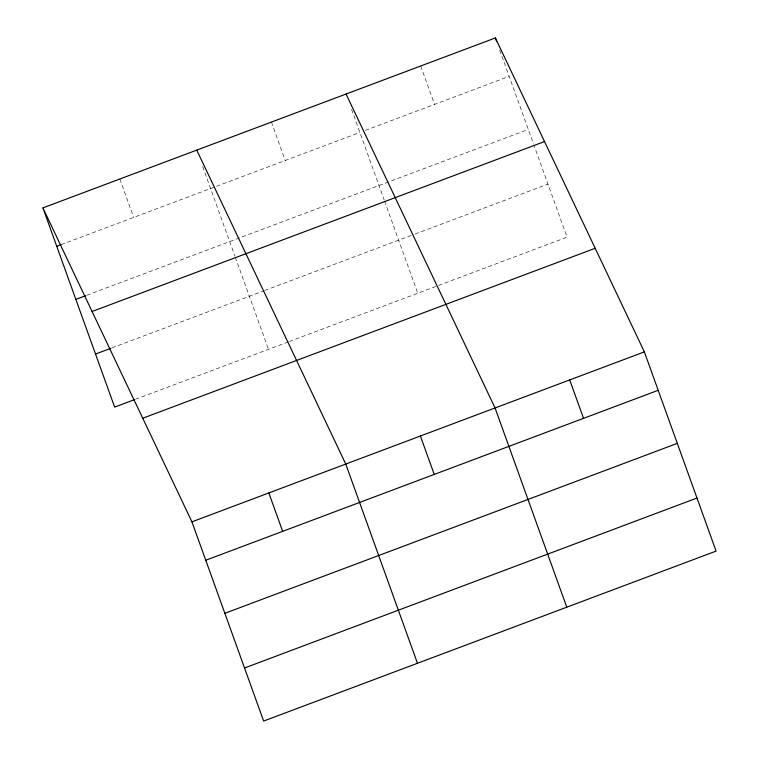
<?xml version="1.0" encoding="UTF-8"?>
<svg xmlns="http://www.w3.org/2000/svg" width="759" height="759" viewBox="0 0 759 759"><rect width="100%" height="100%" fill="white"/><g stroke="black" fill="none" stroke-linecap="round" stroke-linejoin="round"><path stroke-width="0.57" stroke-dasharray="3.79 2.85" d="M61.137 244.654L359.88 132.445M365.373 130.387L509.185 76.365M86.839 295.251L528.292 129.428M112.009 347.859L263.639 290.906M264.73 290.488L414.034 234.408M415.135 234L547.979 184.105M135.51 399.272L288.23 341.911M289.331 341.493L437.535 285.83M438.636 285.412L567.077 237.169L533.919 145.054M499.707 50.028L533.511 143.935M420.704 65.995L434.537 104.4M351.588 109.4L384.206 200.015M384.614 201.135L417.773 293.249M271.399 122.076L285.232 160.491M202.672 166.572L234.901 256.096M235.299 257.216L268.468 349.33M119.827 179.001L133.66 217.416"/><path stroke-width="1.14" d="M42.912 207.9L495.361 37.95L644.363 351.891L716.088 551.1L263.639 721.05L191.923 521.831L42.912 207.9L114.637 407.109L134.419 399.68M56.745 246.305L61.137 244.654M75.853 299.378L85.739 295.659M92.086 311.494L544.526 141.553M95.53 354.045L110.918 348.267M142.749 418.237L595.189 248.288M191.923 521.831L644.363 351.891M205.746 560.246L658.195 390.306M224.854 613.31L677.294 443.37M244.54 667.986L696.98 498.037M346.047 94.031L495.058 407.972L566.783 607.191M196.742 150.111L345.753 464.053L417.469 663.271M495.361 37.95L496.547 41.242M569.705 379.927L583.538 418.342M420.401 436.008L434.233 474.422M268.838 492.942L282.661 531.357"/></g></svg>
